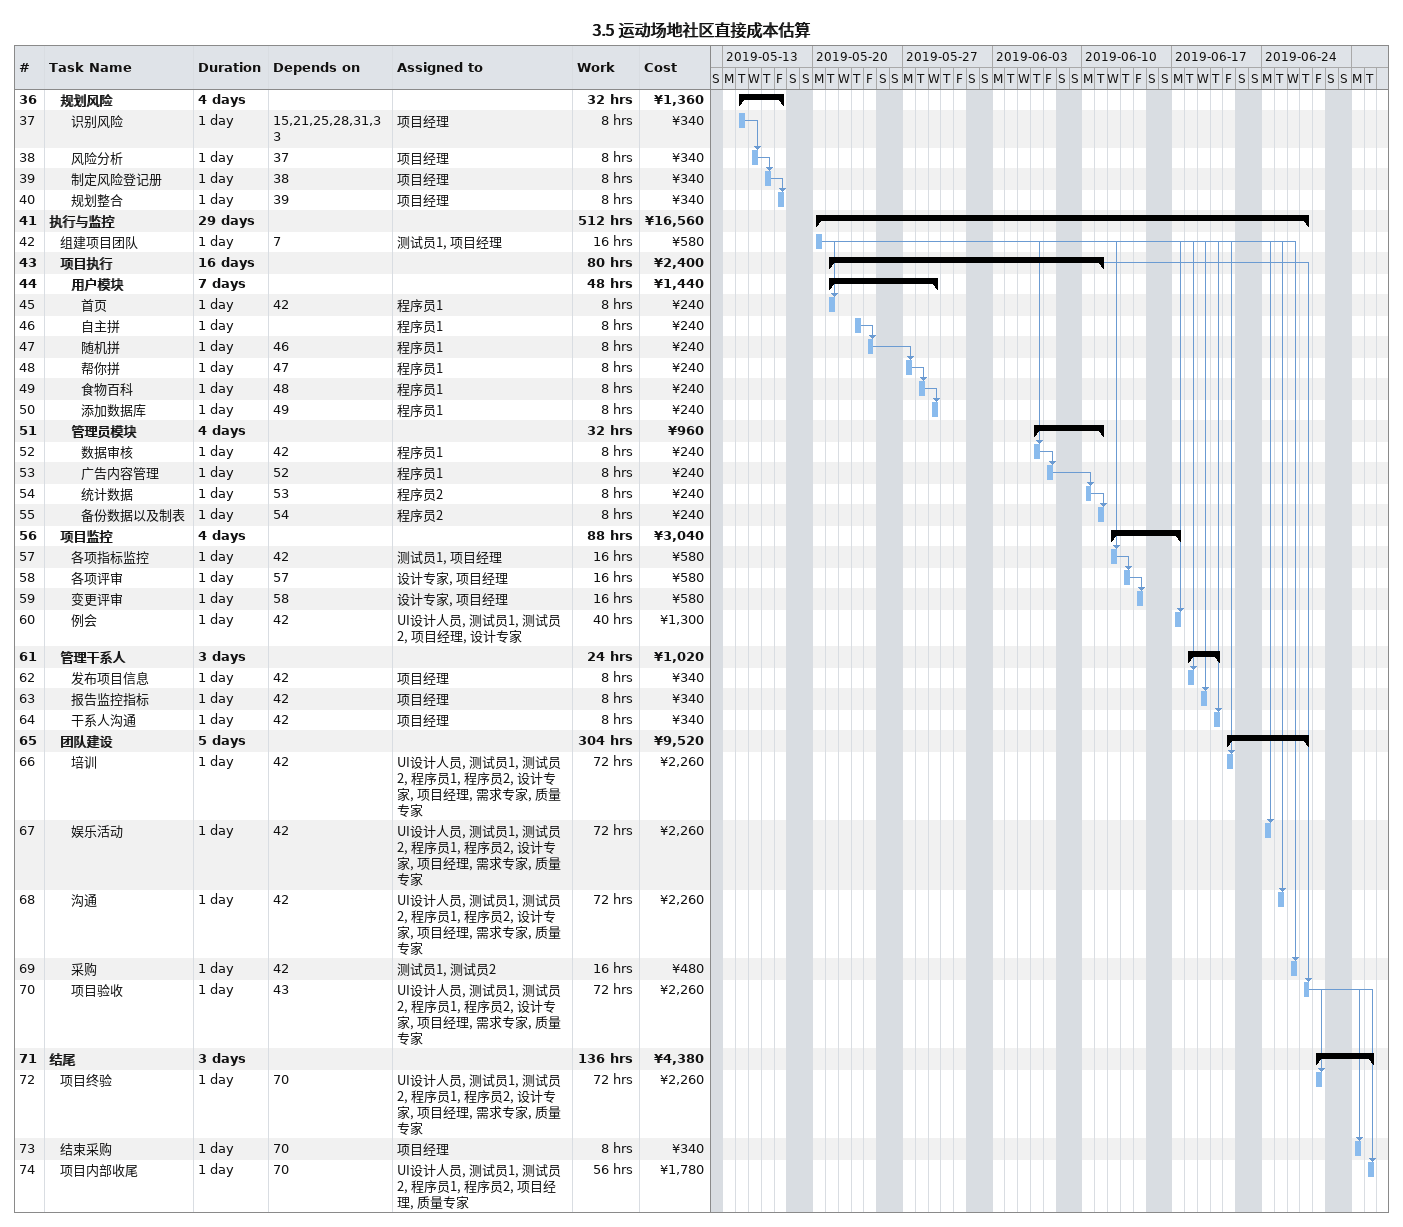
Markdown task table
3.5 运动场地社区直接成本估算

| ID | Level | Task | Duration | Start | Finish | Predecessors | Resources | Work (h) | Cost (¥) |
|---|---|---|---|---|---|---|---|---|---|
| 36 | 2 | **规划风险** | 4d | 2019-05-14 | 2019-05-17 |  |  | 32 | 1360 |
| 37 | 3 | 识别风险 | 1d | 2019-05-14 | 2019-05-14 | 15, 21, 25, 28, 31, 33 | 项目经理 | 8 | 340 |
| 38 | 3 | 风险分析 | 1d | 2019-05-15 | 2019-05-15 | 37 | 项目经理 | 8 | 340 |
| 39 | 3 | 制定风险登记册 | 1d | 2019-05-16 | 2019-05-16 | 38 | 项目经理 | 8 | 340 |
| 40 | 3 | 规划整合 | 1d | 2019-05-17 | 2019-05-17 | 39 | 项目经理 | 8 | 340 |
| 41 | 1 | **执行与监控** | 29d | 2019-05-20 | 2019-06-27 |  |  | 512 | 16560 |
| 42 | 2 | 组建项目团队 | 1d | 2019-05-20 | 2019-05-20 | 7 | 测试员1, 项目经理 | 16 | 580 |
| 43 | 2 | **项目执行** | 16d | 2019-05-21 | 2019-06-11 |  |  | 80 | 2400 |
| 44 | 3 | **用户模块** | 7d | 2019-05-21 | 2019-05-29 |  |  | 48 | 1440 |
| 45 | 4 | 首页 | 1d | 2019-05-21 | 2019-05-21 | 42 | 程序员1 | 8 | 240 |
| 46 | 4 | 自主拼 | 1d | 2019-05-23 | 2019-05-23 |  | 程序员1 | 8 | 240 |
| 47 | 4 | 随机拼 | 1d | 2019-05-24 | 2019-05-24 | 46 | 程序员1 | 8 | 240 |
| 48 | 4 | 帮你拼 | 1d | 2019-05-27 | 2019-05-27 | 47 | 程序员1 | 8 | 240 |
| 49 | 4 | 食物百科 | 1d | 2019-05-28 | 2019-05-28 | 48 | 程序员1 | 8 | 240 |
| 50 | 4 | 添加数据库 | 1d | 2019-05-29 | 2019-05-29 | 49 | 程序员1 | 8 | 240 |
| 51 | 3 | **管理员模块** | 4d | 2019-06-06 | 2019-06-11 |  |  | 32 | 960 |
| 52 | 4 | 数据审核 | 1d | 2019-06-06 | 2019-06-06 | 42 | 程序员1 | 8 | 240 |
| 53 | 4 | 广告内容管理 | 1d | 2019-06-07 | 2019-06-07 | 52 | 程序员1 | 8 | 240 |
| 54 | 4 | 统计数据 | 1d | 2019-06-10 | 2019-06-10 | 53 | 程序员2 | 8 | 240 |
| 55 | 4 | 备份数据以及制表 | 1d | 2019-06-11 | 2019-06-11 | 54 | 程序员2 | 8 | 240 |
| 56 | 2 | **项目监控** | 4d | 2019-06-12 | 2019-06-17 |  |  | 88 | 3040 |
| 57 | 3 | 各项指标监控 | 1d | 2019-06-12 | 2019-06-12 | 42 | 测试员1, 项目经理 | 16 | 580 |
| 58 | 3 | 各项评审 | 1d | 2019-06-13 | 2019-06-13 | 57 | 设计专家, 项目经理 | 16 | 580 |
| 59 | 3 | 变更评审 | 1d | 2019-06-14 | 2019-06-14 | 58 | 设计专家, 项目经理 | 16 | 580 |
| 60 | 3 | 例会 | 1d | 2019-06-17 | 2019-06-17 | 42 | UI设计人员, 测试员1, 测试员2, 项目经理, 设计专家 | 40 | 1300 |
| 61 | 2 | **管理干系人** | 3d | 2019-06-18 | 2019-06-20 |  |  | 24 | 1020 |
| 62 | 3 | 发布项目信息 | 1d | 2019-06-18 | 2019-06-18 | 42 | 项目经理 | 8 | 340 |
| 63 | 3 | 报告监控指标 | 1d | 2019-06-19 | 2019-06-19 | 42 | 项目经理 | 8 | 340 |
| 64 | 3 | 干系人沟通 | 1d | 2019-06-20 | 2019-06-20 | 42 | 项目经理 | 8 | 340 |
| 65 | 2 | **团队建设** | 5d | 2019-06-21 | 2019-06-27 |  |  | 304 | 9520 |
| 66 | 3 | 培训 | 1d | 2019-06-21 | 2019-06-21 | 42 | UI设计人员, 测试员1, 测试员2, 程序员1, 程序员2, 设计专家, 项目经理, 需求专家, 质量专家 | 72 | 2260 |
| 67 | 3 | 娱乐活动 | 1d | 2019-06-24 | 2019-06-24 | 42 | UI设计人员, 测试员1, 测试员2, 程序员1, 程序员2, 设计专家, 项目经理, 需求专家, 质量专家 | 72 | 2260 |
| 68 | 3 | 沟通 | 1d | 2019-06-25 | 2019-06-25 | 42 | UI设计人员, 测试员1, 测试员2, 程序员1, 程序员2, 设计专家, 项目经理, 需求专家, 质量专家 | 72 | 2260 |
| 69 | 3 | 采购 | 1d | 2019-06-26 | 2019-06-26 | 42 | 测试员1, 测试员2 | 16 | 480 |
| 70 | 3 | 项目验收 | 1d | 2019-06-27 | 2019-06-27 | 43 | UI设计人员, 测试员1, 测试员2, 程序员1, 程序员2, 设计专家, 项目经理, 需求专家, 质量专家 | 72 | 2260 |
| 71 | 1 | **结尾** | 3d | 2019-06-28 | 2019-07-02 |  |  | 136 | 4380 |
| 72 | 2 | 项目终验 | 1d | 2019-06-28 | 2019-06-28 | 70 | UI设计人员, 测试员1, 测试员2, 程序员1, 程序员2, 设计专家, 项目经理, 需求专家, 质量专家 | 72 | 2260 |
| 73 | 2 | 结束采购 | 1d | 2019-07-01 | 2019-07-01 | 70 | 项目经理 | 8 | 340 |
| 74 | 2 | 项目内部收尾 | 1d | 2019-07-02 | 2019-07-02 | 70 | UI设计人员, 测试员1, 测试员2, 程序员1, 程序员2, 项目经理, 质量专家 | 56 | 1780 |
